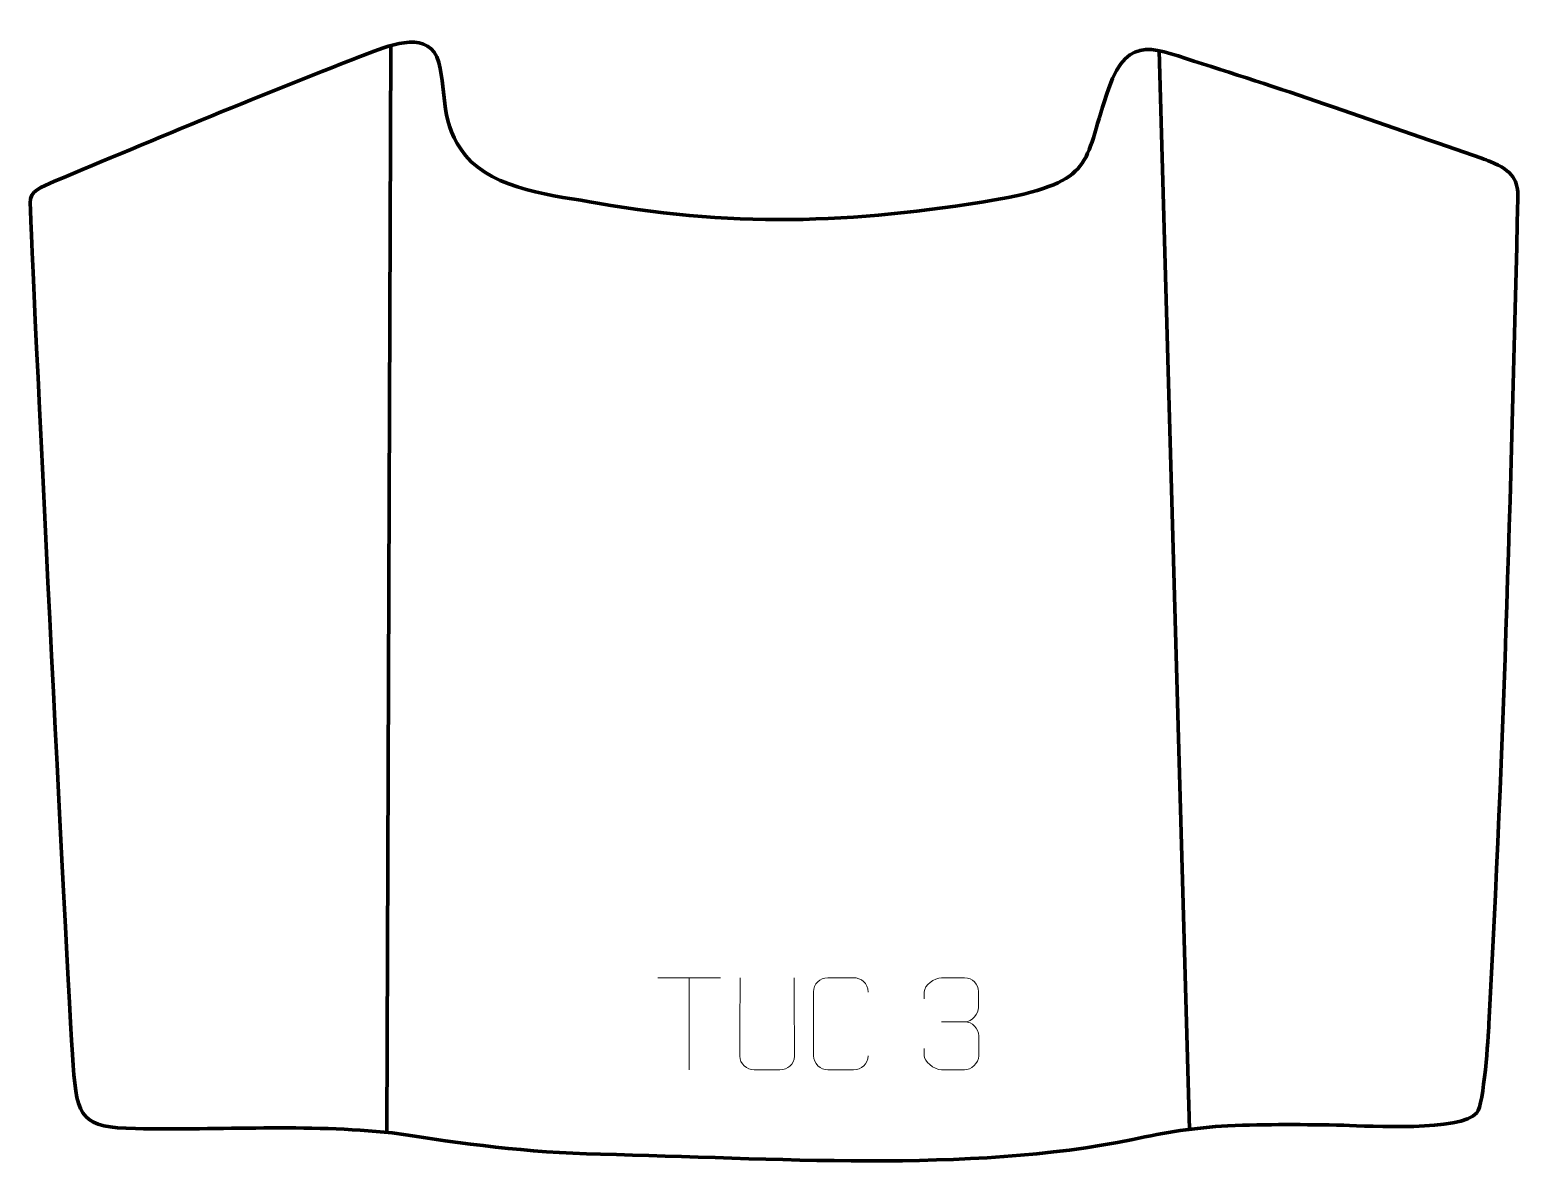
# Model space of a CAD drawing. Header units: millimetres. Extents: x -494 to -91, y 307 to 617.
import ezdxf

# ---------------------------------------------------------------- set-up
doc = ezdxf.new("R2010")
doc.units = ezdxf.units.MM
doc.header["$MEASUREMENT"] = 0
doc.layers.add('layer 2', color=7, linetype='Continuous')
doc.layers.add('layer 3', color=7, linetype='Continuous')

msp = doc.modelspace()

# ---------------------------------------------------------------- linework, layer by layer
at = {"layer": 'layer 2', "color": 142, "lineweight": 158}
for points in [[(-396.4257, 613.0143), (-396.4257, 613.0143), (-397.5637, 318.2418), (-397.5637, 318.2418)], [(-188.0337, 611.6216), (-188.0337, 611.6216), (-179.8054, 319.0282), (-179.8054, 319.0282)]]:
    msp.add_open_spline(points, degree=3, dxfattribs=at)
at = {"layer": 'layer 3', "color": 242, "lineweight": 158}
msp.add_open_spline([(-100.592, 582.4375), (-99.728, 582.1419), (-98.9367, 581.8479), (-98.2126, 581.5526), (-98.2126, 581.5526), (-91.9999, 579.0187), (-90.6444, 576.3752), (-90.7523, 571.5814), (-90.7523, 571.5814), (-92.3171, 502.0736), (-94.5531, 421.368), (-98.5932, 347.5983), (-98.5932, 347.5983), (-98.784, 344.114), (-99.895, 325.8519), (-101.8922, 323.5146), (-101.8922, 323.5146), (-106.2856, 318.373), (-130.8949, 319.9221), (-137.9363, 320.1199), (-137.9363, 320.1199), (-148.5306, 320.35), (-158.8292, 320.4353), (-169.4271, 319.9809), (-169.4271, 319.9809), (-178.3896, 319.456), (-186.3914, 318.2371), (-195.1453, 316.2445), (-195.1453, 316.2445), (-239.9706, 307.1137), (-293.6435, 311.3014), (-339.617, 312.2567), (-339.617, 312.2567), (-360.0504, 312.7727), (-376.0862, 315.0253), (-396.1346, 318.0472), (-396.1346, 318.0472), (-419.1903, 320.5165), (-442.6372, 318.7922), (-465.7341, 319.2199), (-465.7341, 319.2199), (-480.1265, 319.4863), (-481.6342, 322.0426), (-482.6081, 336.3481), (-482.6081, 336.3481), (-484.4232, 363.0095), (-493.8408, 554.8315), (-494.2946, 570.3193), (-494.2946, 570.3193), (-494.3917, 573.6346), (-491.3339, 574.6644), (-487.653, 576.2048), (-487.653, 576.2048), (-461.2151, 587.2682), (-429.3368, 600.682), (-402.1691, 611.0311), (-402.1691, 611.0311), (-396.188, 613.3094), (-385.7252, 617.3141), (-383.4411, 608.4422), (-383.4411, 608.4422), (-381.1364, 599.4902), (-383.3061, 591.9438), (-376.1782, 583.215), (-376.1782, 583.215), (-368.4018, 573.6921), (-351.9538, 572.3664), (-340.3858, 570.2891), (-340.3858, 570.2891), (-301.5118, 563.3084), (-267.671, 565.0238), (-228.981, 571.797), (-228.981, 571.797), (-204.754, 576.9285), (-208.7133, 581.7582), (-201.7054, 601.4941), (-201.7054, 601.4941), (-196.3164, 616.6708), (-188.9473, 611.9755), (-176.3002, 608.0543), (-176.3002, 608.0543), (-150.7982, 600.1474), (-125.8178, 591.1102), (-100.592, 582.4375)], degree=3, knots=[0, 0, 0, 0, 0.04545455, 0.04545455, 0.04545455, 0.04545455, 0.09090909, 0.09090909, 0.09090909, 0.09090909, 0.13636364, 0.13636364, 0.13636364, 0.13636364, 0.18181818, 0.18181818, 0.18181818, 0.18181818, 0.22727273, 0.22727273, 0.22727273, 0.22727273, 0.27272727, 0.27272727, 0.27272727, 0.27272727, 0.31818182, 0.31818182, 0.31818182, 0.31818182, 0.36363636, 0.36363636, 0.36363636, 0.36363636, 0.40909091, 0.40909091, 0.40909091, 0.40909091, 0.45454545, 0.45454545, 0.45454545, 0.45454545, 0.5, 0.5, 0.5, 0.5, 0.54545455, 0.54545455, 0.54545455, 0.54545455, 0.59090909, 0.59090909, 0.59090909, 0.59090909, 0.63636364, 0.63636364, 0.63636364, 0.63636364, 0.68181818, 0.68181818, 0.68181818, 0.68181818, 0.72727273, 0.72727273, 0.72727273, 0.72727273, 0.77272727, 0.77272727, 0.77272727, 0.77272727, 0.81818182, 0.81818182, 0.81818182, 0.81818182, 0.86363636, 0.86363636, 0.86363636, 0.86363636, 0.90909091, 0.90909091, 0.90909091, 0.90909091, 1, 1, 1, 1], dxfattribs=at)
at = {"layer": 'layer 3', "color": 250, "lineweight": 9}
for points in [[(-324.0598, 360.1168), (-324.0598, 360.1168), (-307.0726, 360.1168), (-307.0726, 360.1168)], [(-315.566, 335.1868), (-315.566, 335.1868), (-315.566, 360.1403), (-315.566, 360.1403)], [(-247.0425, 348.2105), (-247.0425, 348.2105), (-240.8461, 348.2105), (-240.8461, 348.2105)]]:
    msp.add_open_spline(points, degree=3, dxfattribs=at)
for points, knots in [([(-287.0604, 360.1442), (-287.0608, 354.6047), (-286.965, 344.4029), (-286.9646, 338.8625), (-286.9646, 338.8625), (-287.1044, 336.623), (-288.7816, 335.1968), (-290.9293, 335.1863), (-290.9293, 335.1863), (-293.2612, 335.1867), (-295.5931, 335.1867), (-297.9246, 335.1863), (-297.9246, 335.1863), (-299.8496, 335.0848), (-301.8217, 336.9013), (-301.8105, 338.8458), (-301.8105, 338.8458), (-301.8102, 344.4077), (-301.7148, 354.5831), (-301.7152, 360.1442)], [0, 0, 0, 0, 0.16666667, 0.16666667, 0.16666667, 0.16666667, 0.33333333, 0.33333333, 0.33333333, 0.33333333, 0.5, 0.5, 0.5, 0.5, 0.66666667, 0.66666667, 0.66666667, 0.66666667, 1, 1, 1, 1]), ([(-266.9646, 339.0042), (-267.1044, 336.6808), (-268.7816, 335.2012), (-270.9293, 335.1904), (-270.9293, 335.1904), (-273.2612, 335.1908), (-275.5931, 335.1908), (-277.9246, 335.1904), (-277.9246, 335.1904), (-279.8496, 335.085), (-281.8217, 336.9695), (-281.8105, 338.9868), (-281.8105, 338.9868), (-281.8101, 344.7569), (-281.8101, 350.5266), (-281.8105, 356.2959), (-281.8105, 356.2959), (-281.8063, 358.434), (-280.0596, 360.1532), (-277.9072, 360.1397), (-277.9072, 360.1397), (-275.5815, 360.1397), (-273.2554, 360.1397), (-270.9293, 360.1397), (-270.9293, 360.1397), (-268.9827, 360.1752), (-266.9913, 358.6837), (-266.9646, 356.2461)], [0, 0, 0, 0, 0.125, 0.125, 0.125, 0.125, 0.25, 0.25, 0.25, 0.25, 0.375, 0.375, 0.375, 0.375, 0.5, 0.5, 0.5, 0.5, 0.625, 0.625, 0.625, 0.625, 0.75, 0.75, 0.75, 0.75, 1, 1, 1, 1]), ([(-251.7522, 354.4557), (-251.7522, 354.4557), (-251.7522, 356.3129), (-251.7522, 356.3129), (-251.7522, 356.3129), (-251.7665, 358.0548), (-249.102, 360.1729), (-247.0429, 360.1502), (-247.0429, 360.1502), (-244.9788, 360.1502), (-242.9148, 360.1502), (-240.8511, 360.1502), (-240.8511, 360.1502), (-238.6566, 360.159), (-237.0583, 358.3122), (-237.0139, 356.4001), (-237.0139, 356.4001), (-237.0143, 354.965), (-237.0143, 353.5299), (-237.0139, 352.0944), (-237.0139, 352.0944), (-237.0625, 350.4409), (-238.6651, 348.2109), (-240.8634, 348.2209), (-240.8634, 348.2209), (-238.6597, 348.2097), (-237.0517, 346.4065), (-236.9977, 344.347), (-236.9977, 344.347), (-236.9981, 342.5623), (-236.9981, 340.7776), (-236.9977, 338.9925), (-236.9977, 338.9925), (-236.9876, 336.9311), (-239.0425, 335.168), (-240.8634, 335.1761), (-240.8634, 335.1761), (-242.9287, 335.1764), (-244.9939, 335.1764), (-247.0595, 335.1761), (-247.0595, 335.1761), (-249.2281, 335.1876), (-251.7591, 337.5878), (-251.7777, 339.0496), (-251.7777, 339.0496), (-251.7777, 339.0496), (-251.7777, 340.9582), (-251.7777, 340.9582)], [0, 0, 0, 0, 0.07692308, 0.07692308, 0.07692308, 0.07692308, 0.15384615, 0.15384615, 0.15384615, 0.15384615, 0.23076923, 0.23076923, 0.23076923, 0.23076923, 0.30769231, 0.30769231, 0.30769231, 0.30769231, 0.38461538, 0.38461538, 0.38461538, 0.38461538, 0.46153846, 0.46153846, 0.46153846, 0.46153846, 0.53846154, 0.53846154, 0.53846154, 0.53846154, 0.61538462, 0.61538462, 0.61538462, 0.61538462, 0.69230769, 0.69230769, 0.69230769, 0.69230769, 0.76923077, 0.76923077, 0.76923077, 0.76923077, 0.84615385, 0.84615385, 0.84615385, 0.84615385, 1, 1, 1, 1])]:
    msp.add_open_spline(points, degree=3, knots=knots, dxfattribs=at)

doc.saveas('drawing.dxf')
